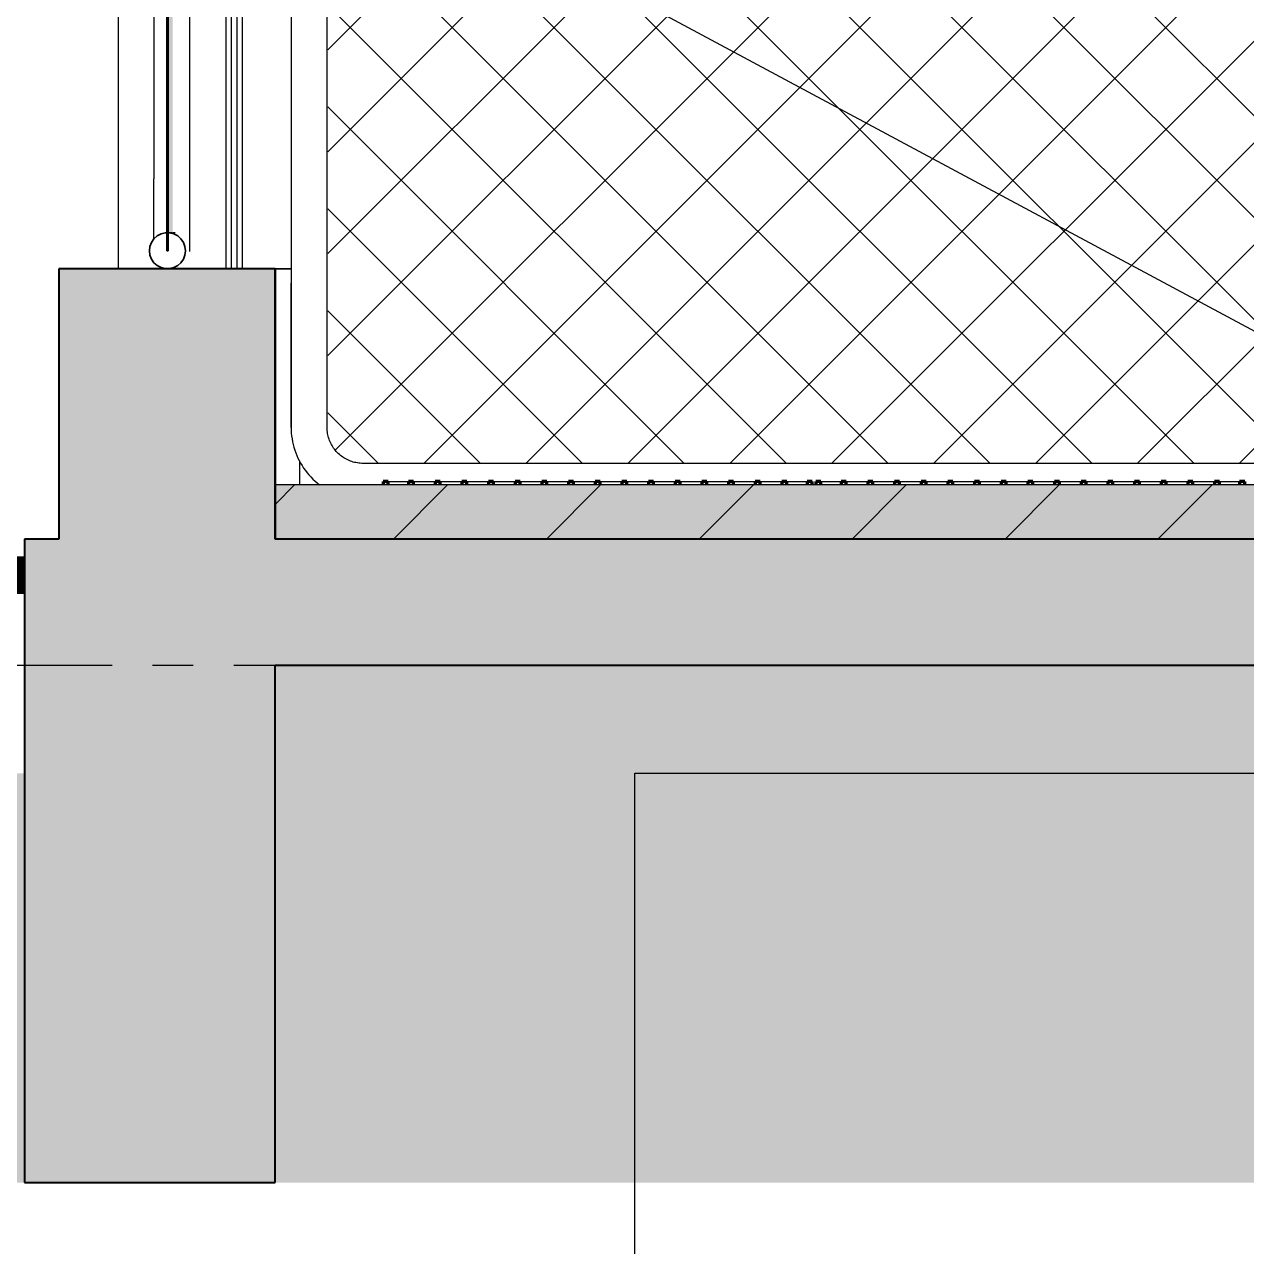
# Model space of a CAD drawing. Header units: millimetres. Extents: x 2519235 to 7246330, y 25937 to 201821.
# Drawn here: x 2623932 to 2625628, y 100133 to 101829 of the extents above; entities that cross this region are included whole.
import ezdxf

# ---------------------------------------------------------------- set-up
doc = ezdxf.new("R2010")
doc.units = ezdxf.units.MM
doc.set_wipeout_variables(frame=1)
doc.linetypes.add('TA_GL_000.90000', pattern=[2.475, 0.9, -0.225, 0.225, -0.225, 0.9])
for name, color, linetype in [('000 - 0_HIDE_OBJ_FRAMING_DEF_SUB_1', 7, 'Continuous'), ('000 - 0_SYM_DWG_GRIDLINE_MAIN_COLOR_251', 7, 'Continuous'), ('000 - CONCRETE_COL_CUT_COLOR_1', 7, 'Continuous'), ('000 - CONCRETE_COL_CUT_COLOR_3', 7, 'Continuous'), ('000 - CONCRETE_COL_CUT_COLOR_5', 7, 'Continuous'), ('000 - CONCRETE_COL_HATCH_', 7, 'Continuous'), ('000 - CONCRETE_COL_WIPEOUT_', 7, 'Continuous'), ('A-GLAZ-CURT', 7, 'Continuous')]:
    doc.layers.add(name, color=color, linetype=linetype)
for name, color, linetype, lineweight in [('A-DETL', 7, 'Continuous', 70), ('A-DOOR-E', 7, 'Continuous', 35), ('A-GLAZ-CWMG', 7, 'Continuous', 25)]:
    doc.layers.add(name, color=color, linetype=linetype, lineweight=lineweight)
doc.layers.get('A-DETL').off()
doc.styles.add('TA', font='', dxfattribs={"height": 4.5})
doc.styles.get('TA').set_extended_font_data('Cordia New')

# ---------------------------------------------------------------- blocks, each defined once
blk = doc.blocks.new('DR-SG-SW-Wire Screen_Fence - D51-1900x2000 mm-31424009-ENTRANCE 1 - ELEVATION 1')
at = {"layer": '000 - 0_HIDE_OBJ_FRAMING_DEF_SUB_1', "linetype": 'Continuous', "lineweight": 9}
h = blk.add_hatch(dxfattribs=at)
h.set_pattern_fill('FP_16', style=0, pattern_type=2)
h.set_pattern_definition([(45, (2983806.45, 102319.86), (-70.7107, 70.7107), []), (135, (2983806.45, 102319.86), (-70.7107, -70.7107), [])])
h.paths.add_polyline_path([(2981077.6, 101220), (2982352.7, 101221.1), (2982369.9, 101229.2), (2982380.2, 101239.5), (2982386.1, 101248.2), (2982390, 101260.1), (2982391.2, 101270), (2982390.3, 102038.5), (2982387.8, 102032.5), (2982383.9, 102027.3), (2982378.7, 102023.3), (2982369, 102020.4), (2982359.8, 102020), (2982209.7, 102020.9), (2982200.6, 102025.7), (2982198.5, 102027.3), (2982194.5, 102032.5), (2982192, 102038.5), (2982191.2, 102050.4), (2982192, 102201.5), (2982194.5, 102207.5), (2982198.5, 102212.7), (2982203.7, 102216.7), (2982213.4, 102219.6), (2982220.7, 102220), (2982372.6, 102219.1), (2982378.7, 102216.7), (2982383.9, 102212.7), (2982387.8, 102207.5), (2982390.3, 102201.5), (2982391.2, 102202.5), (2982390.1, 103031.5), (2982383.7, 103046.7), (2982371.7, 103059), (2982364.8, 103064.2), (2982351.1, 103068.8), (2982341.2, 103070), (2980629.7, 103068.9), (2980612.5, 103060.8), (2980602.2, 103050.5), (2980597, 103043.6), (2980592.4, 103029.9), (2980591.2, 103019.6), (2980592.3, 101258.5), (2980600.4, 101241.3), (2980610.7, 101231), (2980617.6, 101225.8), (2980631.2, 101221.2), (2980641.2, 101220), (2981077.5, 101220)])
h.paths.add_polyline_path([(2982366.5, 102041.1), (2982370, 102042.6), (2982371.5, 102046.1), (2982370, 102049.6), (2982366.5, 102051.1), (2982362.9, 102049.6), (2982361.5, 102046.1), (2982362.9, 102042.6), (2982366.2, 102041.1)])
h.paths.add_polyline_path([(2982215.9, 102041.1), (2982219.4, 102042.6), (2982220.9, 102046.1), (2982219.4, 102049.6), (2982215.9, 102051.1), (2982212.3, 102049.6), (2982210.9, 102046.1), (2982212.3, 102042.6), (2982214.6, 102041.3)])
h.paths.add_polyline_path([(2982349.7, 102131.6), (2982350, 102132), (2982349.8, 102131.9)])
h.paths.add_polyline_path([(2982358.8, 102135), (2982360.2, 102140), (2982359.3, 102140), (2982359.1, 102137.4)])
h.paths.add_polyline_path([(2982353.2, 102148.9), (2982351.3, 102149.8), (2982352.8, 102149.1)])
h.paths.add_polyline_path([(2982215.9, 102188.9), (2982219.4, 102190.4), (2982220.9, 102193.9), (2982219.4, 102197.4), (2982215.9, 102198.9), (2982212.3, 102197.4), (2982210.9, 102193.9), (2982212.3, 102190.4), (2982214.6, 102189.1)])
h.paths.add_polyline_path([(2982366.5, 102188.9), (2982370, 102190.4), (2982371.5, 102193.9), (2982370, 102197.4), (2982366.5, 102198.9), (2982362.9, 102197.4), (2982361.5, 102193.9), (2982362.9, 102190.4), (2982365.2, 102189.1)])
at = {"layer": '000 - 0_HIDE_OBJ_FRAMING_DEF_SUB_1', "color": 7}
for p, q in [((2980466.2, 101490), (2980466.2, 103095)), ((2980541.2, 103020), (2980541.2, 101270)), ((2980591.2, 101270), (2980591.2, 103020)), ((2980576.2, 102102.4), (2982266.2, 101195)), ((2980541.2, 101270), (2980541.2, 101470)), ((2980541.2, 101270), (2980541.2, 101470)), ((2982341.2, 101220), (2980641.2, 101220))]:
    blk.add_line(p, q, dxfattribs=at)
at = {"layer": '000 - 0_HIDE_OBJ_FRAMING_DEF_SUB_1', "color": 7, "flags": 128}
for points in [[(2980541.2, 101270), (2980541.3, 101266), (2980541.5, 101262), (2980541.9, 101258), (2980542.5, 101254.1), (2980543.2, 101250.1), (2980544, 101246.2), (2980545.1, 101242.4), (2980546.3, 101238.5), (2980547.6, 101234.8), (2980549.1, 101231.1), (2980550.7, 101227.4), (2980552.5, 101223.8), (2980554.4, 101220.3), (2980556.5, 101216.9), (2980558.6, 101213.5), (2980561, 101210.3), (2980563.4, 101207.1), (2980566, 101204.1), (2980568.7, 101201.1), (2980571.5, 101198.3), (2980574.4, 101195.5), (2980577.5, 101192.9), (2980580.6, 101190.4)], [(2980641.2, 101220), (2980639.2, 101220), (2980637.2, 101220.2), (2980635.2, 101220.4), (2980633.2, 101220.6), (2980631.2, 101221), (2980629.3, 101221.4), (2980627.4, 101221.9), (2980625.4, 101222.5), (2980623.6, 101223.2), (2980621.7, 101223.9), (2980619.9, 101224.8), (2980618.1, 101225.7), (2980616.3, 101226.6), (2980614.6, 101227.6), (2980612.9, 101228.7), (2980611.3, 101229.9), (2980609.7, 101231.1), (2980608.2, 101232.4), (2980606.7, 101233.8), (2980605.3, 101235.2), (2980603.9, 101236.6), (2980602.6, 101238.1), (2980601.4, 101239.7), (2980600.2, 101241.3), (2980599.1, 101243), (2980598.1, 101244.7), (2980597.1, 101246.4), (2980596.2, 101248.2), (2980595.3, 101250), (2980594.6, 101251.9), (2980593.9, 101253.8), (2980593.3, 101255.7), (2980592.7, 101257.6), (2980592.3, 101259.5), (2980591.9, 101261.5), (2980591.6, 101263.5), (2980591.4, 101265.5), (2980591.2, 101267.5), (2980591.2, 101269.5), (2980591.2, 101270)]]:
    blk.add_lwpolyline(points, dxfattribs=at)
blk = doc.blocks.new('DPA_CP_Fence Type D - Fence Post Left w MRTA Logo-V131-ENTRANCE 1 - ELEVATION 1')
at = {"layer": '000 - 0_HIDE_OBJ_FRAMING_DEF_SUB_1', "color": 7}
for p, q in [((2980301.1, 103165), (2980301.1, 101490)), ((2980451.1, 101490), (2980451.1, 103165)), ((2980380.6, 101540), (2980376.7, 101540)), ((2980376.7, 101490), (2980381.7, 101490))]:
    blk.add_line(p, q, dxfattribs=at)
blk = doc.blocks.new('DPA_CP_Fence Type D - Fence Post Left w MRTA Logo-30280631-ENTRANCE 1 - ELEVATION 1')
at = {"layer": '000 - 0_HIDE_OBJ_FRAMING_DEF_SUB_1', "lineweight": 9}
h = blk.add_hatch(dxfattribs=at)
h.set_pattern_fill('FP_12', style=0, pattern_type=2)
h.set_pattern_definition([(89.892, (2980373.327, 101490), (-0.066317198, 35.355187814), []), (90.108, (2980373.327, 101490), (-0.066317198, -35.355187814), [])])
h.paths.add_polyline_path([(2980376.7, 101539.5), (2980376.8, 102202.5), (2980375.8, 103140.4), (2980370.7, 103140.2), (2980370.7, 101539.8), (2980376.6, 101539.5)])
h.paths.add_polyline_path([(2980373.5, 102243), (2980373.2, 102243), (2980373.7, 102437), (2980373.8, 102437), (2980373.7, 102243)])
at = {"layer": '000 - 0_HIDE_OBJ_FRAMING_DEF_SUB_1', "color": 7, "lineweight": 35}
for p, q in [((2980368.7, 103165), (2980368.7, 101515)), ((2980370.7, 101515), (2980370.7, 103165)), ((2980368.7, 101515), (2980370.7, 101515))]:
    blk.add_line(p, q, dxfattribs=at)
at = {"layer": '000 - 0_HIDE_OBJ_FRAMING_DEF_SUB_1', "color": 7}
for p, q in [((2980350.8, 103065), (2980350.8, 101615)), ((2980400.8, 101615), (2980400.8, 103065)), ((2980375.6, 101540), (2980369.7, 101540)), ((2980369.7, 101490), (2980375.6, 101490))]:
    blk.add_line(p, q, dxfattribs=at)
at = {"layer": '000 - 0_HIDE_OBJ_FRAMING_DEF_SUB_1', "color": 7, "flags": 128}
for points in [[(2980350.7, 101531.2), (2980350.7, 101532.4), (2980350.7, 101534.7), (2980350.7, 101537.2), (2980350.7, 101539.7), (2980350.7, 101542.4), (2980350.8, 101545.2), (2980350.8, 101548.1), (2980350.8, 101551.2), (2980350.8, 101554.3), (2980350.8, 101557.5), (2980350.8, 101560.8), (2980350.8, 101564.2), (2980350.8, 101567.7), (2980350.8, 101571.3), (2980350.8, 101574.9), (2980350.8, 101578.6), (2980350.8, 101582.3), (2980350.8, 101586.1), (2980350.8, 101590), (2980350.8, 101593.9), (2980350.8, 101597.8), (2980350.8, 101601.7), (2980350.8, 101605.7), (2980350.8, 101609.7), (2980350.8, 101613.7), (2980350.8, 101615)], [(2980400.6, 101513.9), (2980400.6, 101514.7), (2980400.6, 101515.3), (2980400.6, 101516), (2980400.7, 101516.8), (2980400.7, 101517.7), (2980400.7, 101518.7), (2980400.7, 101519.9), (2980400.7, 101521.3), (2980400.7, 101522.8), (2980400.7, 101524.4), (2980400.7, 101526.2), (2980400.7, 101528.1), (2980400.7, 101530.2), (2980400.7, 101532.4), (2980400.7, 101534.7), (2980400.7, 101537.2), (2980400.7, 101539.8), (2980400.7, 101542.5), (2980400.8, 101545.3), (2980400.8, 101548.2), (2980400.8, 101551.2), (2980400.8, 101554.4), (2980400.8, 101557.6), (2980400.8, 101560.9), (2980400.8, 101564.4), (2980400.8, 101567.8), (2980400.8, 101571.4), (2980400.8, 101575), (2980400.8, 101578.7), (2980400.8, 101582.5), (2980400.8, 101586.3), (2980400.8, 101590.2), (2980400.8, 101594.1), (2980400.8, 101598), (2980400.8, 101602), (2980400.8, 101605.9), (2980400.8, 101609.9), (2980400.8, 101613.9), (2980400.8, 101615)]]:
    blk.add_lwpolyline(points, dxfattribs=at)
at = {"layer": '000 - 0_HIDE_OBJ_FRAMING_DEF_SUB_1', "color": 7, "lineweight": 35, "flags": 128}
for points in [[(2980394.7, 101515), (2980394, 101521), (2980391.8, 101526.6), (2980388.4, 101531.6), (2980383.9, 101535.6), (2980378.6, 101538.4), (2980372.7, 101539.8), (2980366.7, 101539.8), (2980360.8, 101538.4), (2980355.5, 101535.6), (2980351, 101531.6), (2980347.6, 101526.6), (2980345.4, 101521), (2980344.7, 101515)], [(2980344.7, 101515), (2980345.4, 101509), (2980347.6, 101503.4), (2980351, 101498.4), (2980355.5, 101494.4), (2980360.8, 101491.6), (2980366.7, 101490.2), (2980372.7, 101490.2), (2980378.6, 101491.6), (2980383.9, 101494.4), (2980388.4, 101498.4), (2980391.8, 101503.4), (2980394, 101509), (2980394.7, 101515)]]:
    blk.add_lwpolyline(points, dxfattribs=at)
blk = doc.blocks.new('DPA_CP_Fence Type D - Fence Post Left w MRTA Logo-V92-ENTRANCE 1 - ELEVATION 1')
at = {"layer": '000 - 0_HIDE_OBJ_FRAMING_DEF_SUB_1', "color": 7}
blk.add_line((2980458.7, 101490), (2980458.7, 103165), dxfattribs=at)
blk = doc.blocks.new('DPA_CP_Fence Type D - Fence Post Left w MRTA Logo-30279736-ENTRANCE 1 - ELEVATION 1')
at = {"layer": '000 - 0_HIDE_OBJ_FRAMING_DEF_SUB_1', "color": 7}
blk.add_line((2980473.7, 101490), (2980473.7, 102620), dxfattribs=at)
blk = doc.blocks.new('Rectangular Mullion - Mullion_Beam 300x400-30276235-ENTRANCE 1 - ELEVATION 1')
at = {"layer": '000 - 0_HIDE_OBJ_FRAMING_DEF_SUB_1', "color": 7}
for p, q in [((2980233.7, 101490), (2980226.1, 101490)), ((2980533.7, 101490), (2980526.1, 101490))]:
    blk.add_line(p, q, dxfattribs=at)
blk = doc.blocks.new('Rectangular Mullion - Mullion_Beam 300x400-V93-ENTRANCE 1 - ELEVATION 1')
at = {"layer": '000 - 0_HIDE_OBJ_FRAMING_DEF_SUB_1', "color": 7}
blk.add_line((2980248.7, 101490), (2980241.2, 101490), dxfattribs=at)
blk = doc.blocks.new('Rectangular Mullion - Mullion_Beam 300x400-30280702-ENTRANCE 1 - ELEVATION 1')
at = {"layer": '000 - 0_HIDE_OBJ_FRAMING_DEF_SUB_1', "color": 7}
for p, q in [((2980253.1, 101490), (2980248.7, 101490)), ((2980253.1, 101490), (2980301.2, 101490)), ((2980473.7, 101490), (2980541.2, 101490)), ((2980553.1, 101223.7), (2980553.1, 101190))]:
    blk.add_line(p, q, dxfattribs=at)
blk = doc.blocks.new('DPA_CP_Fence Type D - Fence Post Left w MRTA Logo-V94-ENTRANCE 1 - ELEVATION 1')
at = {"layer": '000 - 0_HIDE_OBJ_FRAMING_DEF_SUB_1', "color": 7}
blk.add_line((2980466.2, 101490), (2980466.2, 103165), dxfattribs=at)
blk = doc.blocks.new('Rectangular Mullion - Mullion_Beam 300x400-30280630-ENTRANCE 1 - ELEVATION 1')
at = {"layer": '000 - 0_HIDE_OBJ_FRAMING_DEF_SUB_1', "color": 7, "lineweight": 35}
for p, q in [((2980519.7, 101490), (2980219.7, 101490)), ((2980519.7, 101115), (2980519.7, 101490))]:
    blk.add_line(p, q, dxfattribs=at)
at = {"layer": '000 - 0_HIDE_OBJ_FRAMING_DEF_SUB_1', "color": 7}
blk.add_line((2980526.1, 101490), (2980519.7, 101490), dxfattribs=at)
blk = doc.blocks.new('DPA_Drainage Gutter_Landscape PP17_REV B - DPA_Drainage Gutter_Landscape PP17_REV B-36085527-ENTRANCE 1 - ELEVATION 1')
at = {"layer": '000 - 0_HIDE_OBJ_FRAMING_DEF_SUB_1', "color": 7, "lineweight": 70}
for p, q in [((2980676.1, 101195), (2980669.1, 101195)), ((2980669.1, 101195), (2980669.1, 101190)), ((2980676.1, 101190), (2980676.1, 101195)), ((2980711.1, 101195), (2980704.1, 101195)), ((2980704.1, 101195), (2980704.1, 101190)), ((2980711.1, 101190), (2980711.1, 101195)), ((2980748.1, 101195), (2980741.1, 101195)), ((2980741.1, 101195), (2980741.1, 101190)), ((2980748.1, 101190), (2980748.1, 101195)), ((2980785.1, 101195), (2980778.1, 101195)), ((2980778.1, 101195), (2980778.1, 101190)), ((2980785.1, 101190), (2980785.1, 101195)), ((2980822.1, 101195), (2980815.1, 101195)), ((2980815.1, 101195), (2980815.1, 101190)), ((2980822.1, 101190), (2980822.1, 101195)), ((2980859.1, 101195), (2980852.1, 101195)), ((2980852.1, 101195), (2980852.1, 101190)), ((2980859.1, 101190), (2980859.1, 101195)), ((2980896.1, 101195), (2980889.1, 101195)), ((2980889.1, 101195), (2980889.1, 101190)), ((2980896.1, 101190), (2980896.1, 101195)), ((2980933.1, 101195), (2980926.1, 101195)), ((2980926.1, 101195), (2980926.1, 101190)), ((2980933.1, 101190), (2980933.1, 101195)), ((2980970.1, 101195), (2980963.1, 101195)), ((2980963.1, 101195), (2980963.1, 101190)), ((2980970.1, 101190), (2980970.1, 101195)), ((2981007.1, 101195), (2981000.1, 101195)), ((2981000.1, 101195), (2981000.1, 101190)), ((2981007.1, 101190), (2981007.1, 101195)), ((2981044.1, 101195), (2981037.1, 101195)), ((2981037.1, 101195), (2981037.1, 101190)), ((2981044.1, 101190), (2981044.1, 101195)), ((2981081.1, 101195), (2981074.1, 101195)), ((2981074.1, 101195), (2981074.1, 101190)), ((2981081.1, 101190), (2981081.1, 101195)), ((2981118.1, 101195), (2981111.1, 101195)), ((2981111.1, 101195), (2981111.1, 101190)), ((2981118.1, 101190), (2981118.1, 101195)), ((2981155.1, 101195), (2981148.1, 101195)), ((2981148.1, 101195), (2981148.1, 101190)), ((2981155.1, 101190), (2981155.1, 101195)), ((2981192.1, 101195), (2981185.1, 101195)), ((2981185.1, 101195), (2981185.1, 101190)), ((2981192.1, 101190), (2981192.1, 101195)), ((2981229.1, 101195), (2981222.1, 101195)), ((2981222.1, 101195), (2981222.1, 101190)), ((2981229.1, 101190), (2981229.1, 101195)), ((2981264.1, 101195), (2981257.1, 101195)), ((2981257.1, 101195), (2981257.1, 101190)), ((2981264.1, 101190), (2981264.1, 101195)), ((2981276.2, 101195), (2981269.2, 101195)), ((2981269.2, 101195), (2981269.2, 101190)), ((2981276.2, 101190), (2981276.2, 101195)), ((2981311.2, 101195), (2981304.2, 101195)), ((2981304.2, 101195), (2981304.2, 101190)), ((2981311.2, 101190), (2981311.2, 101195)), ((2981348.2, 101195), (2981341.2, 101195)), ((2981341.2, 101195), (2981341.2, 101190)), ((2981348.2, 101190), (2981348.2, 101195)), ((2981385.2, 101195), (2981378.2, 101195)), ((2981378.2, 101195), (2981378.2, 101190)), ((2981385.2, 101190), (2981385.2, 101195)), ((2981422.2, 101195), (2981415.2, 101195)), ((2981415.2, 101195), (2981415.2, 101190)), ((2981422.2, 101190), (2981422.2, 101195)), ((2981459.2, 101195), (2981452.2, 101195)), ((2981452.2, 101195), (2981452.2, 101190)), ((2981459.2, 101190), (2981459.2, 101195)), ((2981496.2, 101195), (2981489.2, 101195)), ((2981489.2, 101195), (2981489.2, 101190)), ((2981496.2, 101190), (2981496.2, 101195)), ((2981533.2, 101195), (2981526.2, 101195)), ((2981526.2, 101195), (2981526.2, 101190)), ((2981533.2, 101190), (2981533.2, 101195)), ((2981570.2, 101195), (2981563.2, 101195)), ((2981563.2, 101195), (2981563.2, 101190)), ((2981570.2, 101190), (2981570.2, 101195)), ((2981607.2, 101195), (2981600.2, 101195)), ((2981600.2, 101195), (2981600.2, 101190)), ((2981607.2, 101190), (2981607.2, 101195)), ((2981644.2, 101195), (2981637.2, 101195)), ((2981637.2, 101195), (2981637.2, 101190)), ((2981644.2, 101190), (2981644.2, 101195)), ((2981681.2, 101195), (2981674.2, 101195)), ((2981674.2, 101195), (2981674.2, 101190)), ((2981681.2, 101190), (2981681.2, 101195)), ((2981718.2, 101195), (2981711.2, 101195)), ((2981711.2, 101195), (2981711.2, 101190)), ((2981718.2, 101190), (2981718.2, 101195)), ((2981755.2, 101195), (2981748.2, 101195)), ((2981748.2, 101195), (2981748.2, 101190)), ((2981755.2, 101190), (2981755.2, 101195)), ((2981792.2, 101195), (2981785.2, 101195)), ((2981785.2, 101195), (2981785.2, 101190)), ((2981792.2, 101190), (2981792.2, 101195)), ((2981829.2, 101195), (2981822.2, 101195)), ((2981822.2, 101195), (2981822.2, 101190)), ((2981829.2, 101190), (2981829.2, 101195)), ((2981864.2, 101195), (2981857.2, 101195)), ((2981857.2, 101195), (2981857.2, 101190)), ((2981864.2, 101190), (2981864.2, 101195))]:
    blk.add_line(p, q, dxfattribs=at)
at = {"layer": '000 - 0_HIDE_OBJ_FRAMING_DEF_SUB_1', "color": 7}
for p, q in [((2980676.1, 101190), (2980676.1, 101195)), ((2980676.1, 101195), (2980704.1, 101195)), ((2980704.1, 101190), (2980676.1, 101190)), ((2980704.1, 101195), (2980704.1, 101190)), ((2980711.1, 101190), (2980711.1, 101195)), ((2980711.1, 101195), (2980741.1, 101195)), ((2980741.1, 101190), (2980711.1, 101190)), ((2980741.1, 101195), (2980741.1, 101190)), ((2980748.1, 101195), (2980748.1, 101190)), ((2980748.1, 101195), (2980778.1, 101195)), ((2980778.1, 101190), (2980748.1, 101190)), ((2980778.1, 101195), (2980778.1, 101190)), ((2980785.1, 101190), (2980785.1, 101195)), ((2980785.1, 101195), (2980815.1, 101195)), ((2980815.1, 101190), (2980785.1, 101190)), ((2980815.1, 101195), (2980815.1, 101190)), ((2980822.1, 101195), (2980822.1, 101190)), ((2980822.1, 101195), (2980852.1, 101195)), ((2980852.1, 101190), (2980822.1, 101190)), ((2980852.1, 101195), (2980852.1, 101190)), ((2980859.1, 101190), (2980859.1, 101195)), ((2980859.1, 101195), (2980889.1, 101195)), ((2980889.1, 101190), (2980859.1, 101190)), ((2980889.1, 101195), (2980889.1, 101190)), ((2980896.1, 101195), (2980896.1, 101190)), ((2980896.1, 101195), (2980926.1, 101195)), ((2980926.1, 101190), (2980896.1, 101190)), ((2980926.1, 101195), (2980926.1, 101190)), ((2980933.1, 101190), (2980933.1, 101195)), ((2980933.1, 101195), (2980963.1, 101195)), ((2980963.1, 101190), (2980933.1, 101190)), ((2980963.1, 101195), (2980963.1, 101190)), ((2980970.1, 101195), (2980970.1, 101190)), ((2980970.1, 101195), (2981000.1, 101195)), ((2981000.1, 101190), (2980970.1, 101190)), ((2981000.1, 101190), (2981000.1, 101195)), ((2981007.1, 101195), (2981007.1, 101190)), ((2981007.1, 101195), (2981037.1, 101195)), ((2981037.1, 101190), (2981007.1, 101190)), ((2981037.1, 101195), (2981037.1, 101190)), ((2981044.1, 101195), (2981044.1, 101190)), ((2981044.1, 101195), (2981074.1, 101195)), ((2981074.1, 101190), (2981044.1, 101190)), ((2981074.1, 101190), (2981074.1, 101195)), ((2981081.1, 101195), (2981081.1, 101190)), ((2981081.1, 101195), (2981111.1, 101195)), ((2981111.1, 101190), (2981081.1, 101190)), ((2981111.1, 101195), (2981111.1, 101190)), ((2981118.1, 101195), (2981118.1, 101190)), ((2981118.1, 101195), (2981148.1, 101195)), ((2981148.1, 101190), (2981118.1, 101190)), ((2981148.1, 101190), (2981148.1, 101195)), ((2981155.1, 101195), (2981155.1, 101190)), ((2981155.1, 101195), (2981185.1, 101195)), ((2981185.1, 101190), (2981155.1, 101190)), ((2981185.1, 101195), (2981185.1, 101190)), ((2981192.1, 101195), (2981192.1, 101190)), ((2981192.1, 101195), (2981222.1, 101195)), ((2981222.1, 101190), (2981192.1, 101190)), ((2981222.1, 101190), (2981222.1, 101195)), ((2981229.1, 101195), (2981229.1, 101190)), ((2981229.1, 101195), (2981257.1, 101195)), ((2981257.1, 101190), (2981229.1, 101190)), ((2981257.1, 101195), (2981257.1, 101190)), ((2981276.2, 101190), (2981276.2, 101195)), ((2981276.2, 101195), (2981304.2, 101195)), ((2981304.2, 101190), (2981276.2, 101190)), ((2981304.2, 101195), (2981304.2, 101190)), ((2981311.2, 101190), (2981311.2, 101195)), ((2981311.2, 101195), (2981341.2, 101195)), ((2981341.2, 101190), (2981311.2, 101190)), ((2981341.2, 101195), (2981341.2, 101190)), ((2981348.2, 101195), (2981348.2, 101190)), ((2981348.2, 101195), (2981378.2, 101195)), ((2981378.2, 101190), (2981348.2, 101190)), ((2981378.2, 101195), (2981378.2, 101190)), ((2981385.2, 101190), (2981385.2, 101195)), ((2981385.2, 101195), (2981415.2, 101195)), ((2981415.2, 101190), (2981385.2, 101190)), ((2981415.2, 101195), (2981415.2, 101190)), ((2981422.2, 101195), (2981422.2, 101190)), ((2981422.2, 101195), (2981452.2, 101195)), ((2981452.2, 101190), (2981422.2, 101190)), ((2981452.2, 101195), (2981452.2, 101190)), ((2981459.2, 101190), (2981459.2, 101195)), ((2981459.2, 101195), (2981489.2, 101195)), ((2981489.2, 101190), (2981459.2, 101190)), ((2981489.2, 101195), (2981489.2, 101190)), ((2981496.2, 101195), (2981496.2, 101190)), ((2981496.2, 101195), (2981526.2, 101195)), ((2981526.2, 101190), (2981496.2, 101190)), ((2981526.2, 101195), (2981526.2, 101190)), ((2981533.2, 101190), (2981533.2, 101195)), ((2981533.2, 101195), (2981563.2, 101195)), ((2981563.2, 101190), (2981533.2, 101190)), ((2981563.2, 101195), (2981563.2, 101190)), ((2981570.2, 101195), (2981570.2, 101190)), ((2981570.2, 101195), (2981600.2, 101195)), ((2981600.2, 101190), (2981570.2, 101190)), ((2981600.2, 101190), (2981600.2, 101195)), ((2981607.2, 101195), (2981607.2, 101190)), ((2981607.2, 101195), (2981637.2, 101195)), ((2981637.2, 101190), (2981607.2, 101190)), ((2981637.2, 101195), (2981637.2, 101190)), ((2981644.2, 101195), (2981644.2, 101190)), ((2981644.2, 101195), (2981674.2, 101195)), ((2981674.2, 101190), (2981644.2, 101190)), ((2981674.2, 101190), (2981674.2, 101195)), ((2981681.2, 101195), (2981681.2, 101190)), ((2981681.2, 101195), (2981711.2, 101195)), ((2981711.2, 101190), (2981681.2, 101190)), ((2981711.2, 101195), (2981711.2, 101190)), ((2981718.2, 101195), (2981718.2, 101190)), ((2981718.2, 101195), (2981748.2, 101195)), ((2981748.2, 101190), (2981718.2, 101190)), ((2981748.2, 101190), (2981748.2, 101195)), ((2981755.2, 101195), (2981755.2, 101190)), ((2981755.2, 101195), (2981785.2, 101195)), ((2981785.2, 101190), (2981755.2, 101190)), ((2981785.2, 101195), (2981785.2, 101190)), ((2981792.2, 101195), (2981792.2, 101190)), ((2981792.2, 101195), (2981822.2, 101195)), ((2981822.2, 101190), (2981793.3, 101190)), ((2981822.2, 101190), (2981822.2, 101195)), ((2981829.2, 101195), (2981829.2, 101190)), ((2981829.2, 101195), (2981857.2, 101195)), ((2981857.2, 101190), (2981829.2, 101190)), ((2981857.2, 101195), (2981857.2, 101190))]:
    blk.add_line(p, q, dxfattribs=at)
blk = doc.blocks.new('*U1049')
at = {"layer": '000 - CONCRETE_COL_HATCH_'}
h = blk.add_hatch(dxfattribs=at)
h.set_pattern_fill('ANSI31', scale=0.25)
h.set_pattern_definition([(45, (1983745.8844, -850006.8257), (-0.56126600757, 0.56126600757), [])])
h.paths.add_polyline_path([(0, 0), (0, -75), (15426.4, -75), (15833.7, -75), (44374.7, -75), (44374.7, 0)])
at = {"layer": '000 - CONCRETE_COL_CUT_COLOR_1', "color": 7}
blk.add_lwpolyline([(44374.7, 0), (0, 0), (0, -75), (15426.4, -75), (15833.7, -75), (44374.7, -75)], dxfattribs=at)
blk = doc.blocks.new('*U1051')
at = {"layer": '000 - CONCRETE_COL_HATCH_'}
h = blk.add_hatch(dxfattribs=at)
h.set_pattern_fill('EARTH', scale=0.5, angle=45)
h.set_pattern_definition([(45, (88751.0504, -816679.242), (0, 4.49012806), [3.175, -3.175]), (45, (88750.2085, -816678.4), (0, 4.49012806), [3.175, -3.175]), (45, (88749.3666, -816677.558), (0, 4.49012806), [3.175, -3.175]), (135, (88749.3666, -816676.997), (-4.49012806, 0), [3.175, -3.175]), (135, (88750.2085, -816676.155), (-4.49012806, 0), [3.175, -3.175]), (135, (88751.0504, -816675.313), (-4.49012806, 0), [3.175, -3.175])])
h.paths.add_polyline_path([(0, 0), (44375.5, 0), (44375.5, 718), (0, 718)])
blk = doc.blocks.new('*U1052')
at = {"layer": '000 - CONCRETE_COL_HATCH_'}
h = blk.add_hatch(dxfattribs=at)
h.set_pattern_fill('EARTH', scale=0.5, angle=45)
h.set_pattern_definition([(45, (10806.957, -823579.242), (0, 4.49012806), [3.175, -3.175]), (45, (10806.115, -823578.4), (0, 4.49012806), [3.175, -3.175]), (45, (10805.2732, -823577.558), (0, 4.49012806), [3.175, -3.175]), (135, (10805.2732, -823576.997), (-4.49012806, 0), [3.175, -3.175]), (135, (10806.115, -823576.155), (-4.49012806, 0), [3.175, -3.175]), (135, (10806.957, -823575.313), (-4.49012806, 0), [3.175, -3.175])])
h.paths.add_polyline_path([(0, 0), (5403.5, 0), (5403.5, 568), (0, 568)])
blk = doc.blocks.new('*U1053')
at = {"layer": '000 - CONCRETE_COL_HATCH_'}
h = blk.add_hatch(dxfattribs=at)
h.set_pattern_fill('ANSI31', scale=0.25)
h.set_pattern_definition([(45, (248467.0733, -849906.8257), (-0.5612660076, 0.5612660076), [])])
h.paths.add_polyline_path([(0, 0), (-1, -50), (5401.5, -50), (5401.5, 0)])
at = {"layer": '000 - CONCRETE_COL_CUT_COLOR_1', "color": 7}
blk.add_lwpolyline([(-1, -50), (5401.5, -50), (5401.5, -50), (5401.5, -50), (5401.5, 0), (5401.5, 0), (5401.5, 0), (5401.5, 0), (5401.5, 0), (5401.5, 0), (5401.5, 0), (5401.5, 0), (5401.5, 0), (5401.5, 0), (5401.5, 0), (5401.5, 0), (5401.5, 0), (5401.5, 0), (5401.5, 0), (5401.5, 0), (5401.5, 0), (5401.5, 0), (5401.5, 0), (5401.5, 0), (5401.5, 0), (5401.5, 0), (5401.5, 0), (5401.5, 0), (5401.5, 0), (5401.5, 0), (5401.5, 0), (5401.5, 0), (5401.5, 0), (5401.5, 0), (5401.5, 0), (5401.5, 0), (5401.5, 0), (5401.5, 0), (5401.5, 0), (5401.5, 0), (5401.5, 0), (5401.5, 0), (5401.5, 0), (5401.5, 0), (5401.5, 0), (5401.5, 0), (5401.5, 0), (0, 0)], dxfattribs=at)
blk = doc.blocks.new('*U1679')
at = {"layer": '000 - CONCRETE_COL_HATCH_'}
h = blk.add_hatch(dxfattribs=at)
h.set_pattern_fill('AR-CONC', scale=0.04)
h.set_pattern_definition([(50, (362366.6603, -853071.7804), (7.28738676, -0.63756342), [0.762, -8.382]), (355, (362366.66, -853071.7804), (-1.40973686, 7.64227381), [0.6096, -6.705623367]), (100.4514447, (362367.2676, -853071.8336), (5.877649884, 7.004710076), [0.64760035, -7.123609784]), (46.1842, (362366.66, -853069.748), (10.84316164, -1.68169312), [1.143, -12.573]), (96.6355576, (362367.564, -853069.889), (9.49616536, 9.89704498), [0.97140093, -10.68542433]), (351.1841512, (362366.66, -853069.748), (9.49616536, 9.89704498), [0.91439868, -10.05838928]), (21, (362367.6763, -853070.2564), (6.06457565, -4.090607927), [0.762, -8.382]), (326, (362367.676, -853070.2564), (2.472081134, 7.367518645), [0.6096, -6.7056]), (71.451445, (362368.182, -853070.597), (8.53665677, 3.276910755), [0.64760035, -7.123597504]), (37.5, (362366.6603, -853071.7804), (0.12354413, 3.382201555), [0, -6.62432, 0, -6.8072, 0, -6.731]), (7.5, (362366.6603, -853071.7804), (2.6727865, 4.007222993), [0, -3.88112, 0, -6.47192, 0, -2.5654]), (327.5, (362364.3947, -853071.7804), (5.423623807, -0.22914976), [0, -2.54, 0, -7.9248, 0, -10.5156]), (317.5, (362363.3787, -853071.7804), (5.925167255, 1.017059641), [0, -3.302, 0, -5.26288, 0, -7.4676])])
h.paths.add_polyline_path([(0, 0), (0, -893), (320, -893), (347.6, -893), (347.6, -175), (44723.1, -175), (44723.1, -893), (45073.5, -893), (45073.1, -25), (45023.1, -25), (45023.1, 375), (44723.1, 375), (44723.1, 0), (347.6, 0), (347.6, 375), (47.6, 375), (47.6, 0)])
at = {"layer": '000 - CONCRETE_COL_CUT_COLOR_1', "color": 7, "lineweight": -2}
blk.add_lwpolyline([(44723.1, 0), (347.6, 0), (347.6, 375), (47.6, 375), (47.6, 0), (47.6, 0), (47.6, 0), (47.6, 0), (47.6, 0), (47.6, 0), (47.6, 0), (47.6, 0), (47.6, 0), (47.6, 0), (47.6, 0), (47.6, 0), (47.6, 0), (47.6, 0), (47.6, 0), (47.6, 0), (47.6, 0), (47.6, 0), (47.6, 0), (47.6, 0), (47.6, 0), (47.6, 0), (47.6, 0), (47.6, 0), (47.6, 0), (47.6, 0), (47.6, 0), (47.6, 0), (47.6, 0), (47.6, 0), (47.6, 0), (47.6, 0), (0, 0), (0, -893), (320, -893), (347.6, -893), (347.6, -175), (44723.1, -175)], dxfattribs=at)
blk = doc.blocks.new('W-1-PP17-ENT1_REV02_20260415-155428_PP17_ENT1_EX_ELE1')
at = {"layer": '000 - 0_HIDE_OBJ_FRAMING_DEF_SUB_1', "lineweight": 25}
h = blk.add_hatch(dxfattribs=at)
h.set_pattern_fill('FP_20', style=0, pattern_type=2)
h.set_pattern_definition([(50, (230.58, 4e-11), (364.3679, -31.8783), [38.1, -419.1]), (355, (230.6, 4e-11), (-70.4859, 382.1133), [30.48, -335.28]), (100.451, (260.95, -2.66), (293.885, 350.2334), [32.38, -356.18]), (46.184, (230.6, 101.6), (542.1585, -84.0858), [57.15, -628.65]), (96.636, (275.76, 94.6), (474.805, 494.8554), [48.57, -534.27]), (351.184, (230.6, 101.6), (474.8102, 494.85), [45.72, -502.92]), (21, (281.38, 76.2), (303.2285, -204.5305), [38.1, -419.1]), (326, (281.4, 76.2), (123.6039, 368.376), [30.48, -335.28]), (71.451, (306.65, 59.16), (426.8341, 163.8427), [32.38, -356.18]), (37.5, (230.58, 4e-11), (6.17665, 169.11015), [16.764, -314.452, 16.764, -323.596, -336.55]), (37.5, (230.58, 4e-11), (6.17665, 169.11015), [-671.576, 16.764, -319.786]), (7.5, (230.58, 4e-11), (133.63888, 200.3615), [16.764, -177.292, 16.764, -306.832, -128.27]), (7.5, (230.58, 4e-11), (133.63888, 200.3615), [-517.652, 16.764, -111.506]), (327.5, (117.3, 4e-11), (271.18182, -11.45836), [16.764, -110.236, 16.764, -379.476, -525.78]), (327.5, (117.3, 4e-11), (271.18182, -11.45836), [-523.24, 16.764, -509.016]), (317.5, (66.5, 4e-11), (296.2585, 50.85285), [16.764, -148.336, 16.764, -246.38, -373.38]), (317.5, (66.5, 4e-11), (296.2585, 50.85285), [-428.244, 16.764, -356.616])])
h.paths.add_polyline_path([(-20424, 100222), (-20424, 100940), (23951.5, 100940), (23951.5, 100222), (24301.9, 100222), (24301.5, 101090), (24251.5, 101090), (24251.5, 101490), (23951.5, 101490), (23951.5, 101115), (-20424, 101115), (-20424, 101490), (-20724, 101490), (-20724, 101115), (-20771.6, 101115), (-20771.6, 100222), (-20451.6, 100222)])
at = {"layer": '000 - 0_HIDE_OBJ_FRAMING_DEF_SUB_1', "lineweight": 9}
h = blk.add_hatch(dxfattribs=at)
h.set_pattern_fill('FP_14', style=0, pattern_type=2)
h.set_pattern_definition([(45, (230.58, 4e-11), (-106.06602, 106.06602), [])])
h.paths.add_polyline_path([(-4589.5, 101115), (23951.5, 101115), (23951.5, 101190), (-20423.2, 101190), (-20423.2, 101115), (-4996.7, 101115)])
at = {"color": 7}
for points in [[(-20771.6, 101115), (-20771.6, 100222), (-20451.6, 100222), (-20424, 100222), (-20424, 100940), (23951.5, 100940), (23951.5, 100222), (24301.9, 100222), (24301.5, 101090), (24251.5, 101090), (24251.5, 101490), (23951.5, 101490), (23951.5, 101115), (-20424, 101115), (-20424, 101490), (-20724, 101490), (-20724, 101115)], [(-20423.2, 101190), (-20423.2, 101115), (-4996.7, 101115), (-4589.5, 101115), (23951.5, 101115), (23951.5, 101190)]]:
    blk.add_lwpolyline(points, close=True, dxfattribs=at)
at = {"layer": '000 - 0_HIDE_OBJ_FRAMING_DEF_SUB_1', "color": 7}
blk.add_line((-20276.3, 101115), (-20423.2, 101115), dxfattribs=at)
at = {"layer": 'A-DETL', "color": 7}
blk.add_blockref('DPA_Drainage Gutter_Landscape PP17_REV B - DPA_Drainage Gutter_Landscape PP17_REV B-36085527-ENTRANCE 1 - ELEVATION 1', (-3000942.9, 0), dxfattribs=at)
at = {"layer": 'A-DOOR-E', "color": 7}
blk.add_blockref('DR-SG-SW-Wire Screen_Fence - D51-1900x2000 mm-31424009-ENTRANCE 1 - ELEVATION 1', (-3000942.9, 0), dxfattribs=at)
at = {"layer": 'A-GLAZ-CURT', "color": 7}
for name in ['DPA_CP_Fence Type D - Fence Post Left w MRTA Logo-V131-ENTRANCE 1 - ELEVATION 1', 'DPA_CP_Fence Type D - Fence Post Left w MRTA Logo-V92-ENTRANCE 1 - ELEVATION 1', 'DPA_CP_Fence Type D - Fence Post Left w MRTA Logo-V94-ENTRANCE 1 - ELEVATION 1', 'DPA_CP_Fence Type D - Fence Post Left w MRTA Logo-30279736-ENTRANCE 1 - ELEVATION 1']:
    blk.add_blockref(name, (-3000942.9, 0), dxfattribs=at)
at = {"layer": 'A-GLAZ-CURT', "color": 7, "lineweight": 35}
blk.add_blockref('DPA_CP_Fence Type D - Fence Post Left w MRTA Logo-30280631-ENTRANCE 1 - ELEVATION 1', (-3000942.9, 0), dxfattribs=at)
at = {"layer": 'A-GLAZ-CWMG', "color": 7}
for name, p in [('Rectangular Mullion - Mullion_Beam 300x400-30280630-ENTRANCE 1 - ELEVATION 1', (-3000942.9, 0)), ('Rectangular Mullion - Mullion_Beam 300x400-30276235-ENTRANCE 1 - ELEVATION 1', (-3000942.9, 0)), ('Rectangular Mullion - Mullion_Beam 300x400-30276235-ENTRANCE 1 - ELEVATION 1', (-3000935.4, 0)), ('Rectangular Mullion - Mullion_Beam 300x400-V93-ENTRANCE 1 - ELEVATION 1', (-3000942.9, 0)), ('Rectangular Mullion - Mullion_Beam 300x400-30280702-ENTRANCE 1 - ELEVATION 1', (-3000942.9, 0))]:
    blk.add_blockref(name, p, dxfattribs=at)
at = {"color": 7}
for name, p in [('*U1051', (-20424, 100222)), ('*U1052', (-26175.1, 100222))]:
    blk.add_blockref(name, p, dxfattribs=at)
at = {"layer": '000 - CONCRETE_COL_CUT_COLOR_3', "color": 7}
for name, p in [('*U1049', (-20423.2, 101190)), ('*U1053', (-26173.1, 101090))]:
    blk.add_blockref(name, p, dxfattribs=at)
at = {"layer": '000 - CONCRETE_COL_CUT_COLOR_5', "color": 7, "lineweight": 40}
blk.add_blockref('*U1679', (-20771.6, 101115), dxfattribs=at)
blk = doc.blocks.new('*U1068')
at = {"layer": '000 - 0_SYM_DWG_GRIDLINE_MAIN_COLOR_251', "color": 7, "linetype": 'ByBlock', "ltscale": 5}
blk.add_line((20, 0), (-878, 0), dxfattribs=at)
at = {"color": 7, "style": 'TA', "flags": 1}
blk.add_attdef('LOCATION', (6, -6), '', height=4.5, rotation=270, dxfattribs=at)
blk = doc.blocks.new('W-1-PP17-ENT1_REV02_20260415-160509_PP17_ENT1_ELE1_DIMS_1')
at = {"layer": '000 - 0_SYM_DWG_GRIDLINE_MAIN_COLOR_251', "color": 7, "linetype": 'TA_GL_000.90000', "xscale": 50, "yscale": 50, "zscale": 50, "rotation": 180}
blk.add_blockref('*U1068', (-24600, 100940), dxfattribs=at)
blk = doc.blocks.new('W-1-PP17-ENT1_REV02_20260415-160712_PP17_ENT1_SE_ELE1')
at = {"layer": 'Defpoints', "color": 7}
blk.add_lwpolyline([(-19925, 100790), (19163.1, 100790), (19163.1, 98830), (-19925, 98830)], close=True, dxfattribs=at)

msp = doc.modelspace()

# ---------------------------------------------------------------- block references
at = {"color": 7}
msp.add_blockref('W-1-PP17-ENT1_REV02_20260415-155428_PP17_ENT1_EX_ELE1', (2644703.703, 0), dxfattribs=at)

# ---------------------------------------------------------------- next in the draw order: block references
for name in ['W-1-PP17-ENT1_REV02_20260415-160509_PP17_ENT1_ELE1_DIMS_1', 'W-1-PP17-ENT1_REV02_20260415-160712_PP17_ENT1_SE_ELE1']:
    msp.add_blockref(name, (2644703.703, 0), dxfattribs=at)

doc.saveas('drawing.dxf')
